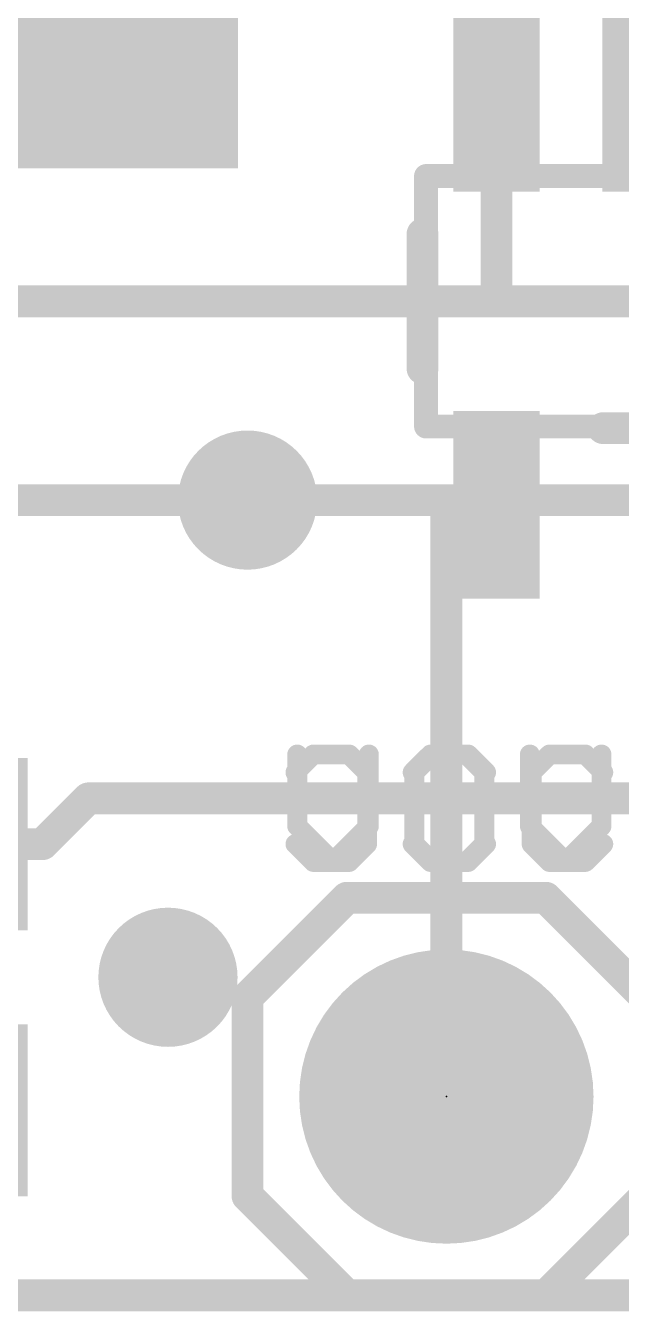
# Model space of a CAD drawing. Extents: x -0.9 to 39.5, y -0.1 to 25.5.
# Drawn here: x 7.47 to 11.28, y -0.1 to 8.11 of the extents above; entities that cross this region are included whole.
import ezdxf

# ---------------------------------------------------------------- set-up
doc = ezdxf.new("R2010")
doc.units = 0
for name, color, linetype in [('1', 12, 'CONTINUOUS'), ('16', 132, 'CONTINUOUS'), ('17', 110, 'CONTINUOUS'), ('18', 110, 'CONTINUOUS'), ('20', 53, 'CONTINUOUS'), ('21', 41, 'CONTINUOUS'), ('22', 40, 'CONTINUOUS'), ('24', 53, 'CONTINUOUS'), ('51', 53, 'CONTINUOUS')]:
    doc.layers.add(name, color=color, linetype=linetype)

# ---------------------------------------------------------------- blocks, each defined once
blk = doc.blocks.new('RECT')
blk.add_solid([(-0.5, -0.5), (0.5, -0.5), (-0.5, 0.5), (0.5, 0.5)])
blk = doc.blocks.new('ROUNDP')
at = {"const_width": 0.5}
blk.add_lwpolyline([(0, -0.25, 1), (0, 0.25, 1), (0, -0.25)], format="xyb", dxfattribs=at)
blk = doc.blocks.new('ROUNDV')
at = {"const_width": 0.5}
blk.add_lwpolyline([(0, -0.25, 1), (0, 0.25, 1), (0, -0.25)], format="xyb", dxfattribs=at)

msp = doc.modelspace()

# ---------------------------------------------------------------- linework, layer by layer
at = {"layer": '1', "const_width": 0.2032}
for points in [[(10.48, 7.6501), (10.48, 6.35)], [(10.48, 6.35), (6.35, 6.35)], [(12.4101, 6.35), (10.48, 6.35)], [(8.89, 5.08), (6.35, 5.08)], [(7.581, 2.882), (7.874, 3.175)], [(12.38, 3.175), (7.874, 3.175)], [(6.985, 2.882), (7.581, 2.882)], [(0, 0), (39.37, 0)]]:
    msp.add_lwpolyline(points, dxfattribs=at)
at = {"layer": '1', "const_width": 0.1016}
for points in [[(10.5308, 7.6501, 1), (10.4292, 7.6501)], [(10.48, 6.4008, 1), (10.48, 6.2992)], [(10.48, 6.2992, 1), (10.48, 6.4008)], [(10.4292, 6.35, 1), (10.5308, 6.35)], [(8.89, 5.0292, 1), (8.89, 5.1308)], [(7.874, 3.2258, 1), (7.874, 3.1242)], [(7.9099, 3.1391, 1), (7.8381, 3.2109)], [(7.5451, 2.9179, 1), (7.6169, 2.8461)], [(7.581, 2.8312, 1), (7.581, 2.9328)]]:
    msp.add_lwpolyline(points, format="xyb", dxfattribs=at)
at = {"layer": '16', "const_width": 0.2032}
for points in [[(8.89, 5.08), (10.16, 5.08)], [(10.16, 5.08), (10.16, 1.27)], [(10.16, 5.08), (15.621, 5.08)], [(39.37, 0), (0, 0)]]:
    msp.add_lwpolyline(points, dxfattribs=at)
at = {"layer": '16', "const_width": 0.1016}
for points in [[(8.89, 5.1308, 1), (8.89, 5.0292)], [(10.2108, 5.08, 1), (10.1092, 5.08)], [(10.16, 5.1308, 1), (10.16, 5.0292)], [(10.16, 5.0292, 1), (10.16, 5.1308)], [(10.1092, 1.27, 1), (10.2108, 1.27)]]:
    msp.add_lwpolyline(points, format="xyb", dxfattribs=at)
at = {"layer": '20', "const_width": 0.2032}
msp.add_lwpolyline([(0, 0), (39.37, 0)], dxfattribs=at)
at = {"layer": '21'}
for points, const_width in [([(10.0076, 5.9206), (10.0076, 6.7794)], 0.2032), ([(11.6984, 5.5396), (11.1616, 5.5396)], 0.2032), ([(9.2075, 3.455), (9.2075, 2.9974)], 0.127), ([(9.6651, 2.9974), (9.6651, 3.455)], 0.127), ([(10.0703, 3.455), (9.9559, 3.3406)], 0.127), ([(10.2991, 3.455), (10.0703, 3.455)], 0.127), ([(10.4135, 3.3406), (10.2991, 3.455)], 0.127), ([(10.8187, 3.455), (10.7043, 3.3406)], 0.127), ([(11.0475, 3.455), (10.8187, 3.455)], 0.127), ([(11.1619, 3.3406), (11.0475, 3.455)], 0.127), ([(9.9559, 3.3406), (9.9559, 2.883)], 0.127), ([(10.7043, 3.3406), (10.7043, 2.883)], 0.127), ([(9.2075, 2.9974), (9.4363, 2.7686)], 0.127), ([(9.4363, 2.7686), (9.6651, 2.9974)], 0.127), ([(9.9559, 2.883), (10.0703, 2.7686)], 0.127), ([(10.2991, 2.7686), (10.4135, 2.883)], 0.127), ([(10.7043, 2.883), (10.8187, 2.7686)], 0.127), ([(11.0475, 2.7686), (11.1619, 2.883)], 0.127), ([(10.0703, 2.7686), (10.2991, 2.7686)], 0.127), ([(10.8187, 2.7686), (11.0475, 2.7686)], 0.127)]:
    msp.add_lwpolyline(points, dxfattribs=dict(at, const_width=const_width))
for points, const_width in [([(10.0584, 6.7794, 1), (9.9568, 6.7794)], 0.1016), ([(9.9568, 5.9206, 1), (10.0584, 5.9206)], 0.1016), ([(11.1616, 5.5904, 1), (11.1616, 5.4888)], 0.1016), ([(9.2393, 3.455, 1), (9.1757, 3.455)], 0.0635), ([(9.6968, 3.455, 1), (9.6333, 3.455)], 0.0635), ([(10.0703, 3.4867, 1), (10.0703, 3.4232)], 0.0635), ([(10.0928, 3.4325, 1), (10.0479, 3.4774)], 0.0635), ([(10.3216, 3.4774, 1), (10.2767, 3.4325)], 0.0635), ([(10.2991, 3.4232, 1), (10.2991, 3.4867)], 0.0635), ([(10.8187, 3.4867, 1), (10.8187, 3.4232)], 0.0635), ([(10.8412, 3.4325, 1), (10.7963, 3.4774)], 0.0635), ([(11.07, 3.4774, 1), (11.0251, 3.4325)], 0.0635), ([(11.0475, 3.4232, 1), (11.0475, 3.4867)], 0.0635), ([(9.9877, 3.3406, 1), (9.9242, 3.3406)], 0.0635), ([(9.9335, 3.363, 1), (9.9784, 3.3181)], 0.0635), ([(10.3911, 3.3181, 1), (10.436, 3.363)], 0.0635), ([(10.7361, 3.3406, 1), (10.6726, 3.3406)], 0.0635), ([(10.6819, 3.363, 1), (10.7268, 3.3181)], 0.0635), ([(11.1395, 3.3181, 1), (11.1844, 3.363)], 0.0635), ([(9.23, 3.0198, 1), (9.185, 2.9749)], 0.0635), ([(9.6875, 2.9749, 1), (9.6426, 3.0198)], 0.0635), ([(9.1757, 2.9974, 1), (9.2393, 2.9974)], 0.0635), ([(9.6333, 2.9974, 1), (9.6968, 2.9974)], 0.0635), ([(9.9784, 2.9054, 1), (9.9335, 2.8605)], 0.0635), ([(9.9242, 2.883, 1), (9.9877, 2.883)], 0.0635), ([(10.436, 2.8605, 1), (10.3911, 2.9054)], 0.0635), ([(10.6726, 2.883, 1), (10.7361, 2.883)], 0.0635), ([(10.7268, 2.9054, 1), (10.6819, 2.8605)], 0.0635), ([(11.1844, 2.8605, 1), (11.1395, 2.9054)], 0.0635), ([(9.4138, 2.7911, 1), (9.4587, 2.7461)], 0.0635), ([(9.4138, 2.7461, 1), (9.4587, 2.7911)], 0.0635), ([(10.0703, 2.8004, 1), (10.0703, 2.7369)], 0.0635), ([(10.0479, 2.7461, 1), (10.0928, 2.7911)], 0.0635), ([(10.2767, 2.7911, 1), (10.3216, 2.7461)], 0.0635), ([(10.2991, 2.7369, 1), (10.2991, 2.8004)], 0.0635), ([(10.8187, 2.8004, 1), (10.8187, 2.7369)], 0.0635), ([(10.7963, 2.7461, 1), (10.8412, 2.7911)], 0.0635), ([(11.0251, 2.7911, 1), (11.07, 2.7461)], 0.0635), ([(11.0475, 2.7369, 1), (11.0475, 2.8004)], 0.0635)]:
    msp.add_lwpolyline(points, format="xyb", dxfattribs=dict(at, const_width=const_width))
at = {"layer": '22'}
for points, const_width in [([(9.1962, 3.3406), (9.3106, 3.455)], 0.127), ([(9.3106, 3.455), (9.5394, 3.455)], 0.127), ([(9.5394, 3.455), (9.6538, 3.3406)], 0.127), ([(9.9446, 3.3406), (10.059, 3.455)], 0.127), ([(10.059, 3.455), (10.2878, 3.455)], 0.127), ([(10.2878, 3.455), (10.4022, 3.3406)], 0.127), ([(10.693, 2.9974), (10.693, 3.455)], 0.127), ([(11.1506, 3.455), (11.1506, 2.9974)], 0.127), ([(9.6538, 3.3406), (9.6538, 2.883)], 0.127), ([(10.4022, 3.3406), (10.4022, 2.883)], 0.127), ([(10.9218, 2.7686), (10.693, 2.9974)], 0.127), ([(11.1506, 2.9974), (10.9218, 2.7686)], 0.127), ([(9.3106, 2.7686), (9.1962, 2.883)], 0.127), ([(9.6538, 2.883), (9.5394, 2.7686)], 0.127), ([(10.059, 2.7686), (9.9446, 2.883)], 0.127), ([(10.4022, 2.883), (10.2878, 2.7686)], 0.127), ([(9.5394, 2.7686), (9.3106, 2.7686)], 0.127), ([(10.2878, 2.7686), (10.059, 2.7686)], 0.127), ([(8.89, 1.905), (9.525, 2.54)], 0.2032), ([(10.795, 2.54), (9.525, 2.54)], 0.2032), ([(11.43, 1.905), (10.795, 2.54)], 0.2032), ([(8.89, 0.635), (8.89, 1.905)], 0.2032), ([(9.525, 0), (8.89, 0.635)], 0.2032), ([(10.795, 0), (11.43, 0.635)], 0.2032), ([(9.525, 0), (10.795, 0)], 0.2032)]:
    msp.add_lwpolyline(points, dxfattribs=dict(at, const_width=const_width))
for points, const_width in [([(9.3106, 3.4867, 1), (9.3106, 3.4232)], 0.0635), ([(9.333, 3.4325, 1), (9.2881, 3.4774)], 0.0635), ([(9.5618, 3.4774, 1), (9.5169, 3.4325)], 0.0635), ([(9.5394, 3.4232, 1), (9.5394, 3.4867)], 0.0635), ([(10.059, 3.4867, 1), (10.059, 3.4232)], 0.0635), ([(10.0814, 3.4325, 1), (10.0365, 3.4774)], 0.0635), ([(10.3102, 3.4774, 1), (10.2653, 3.4325)], 0.0635), ([(10.2878, 3.4232, 1), (10.2878, 3.4867)], 0.0635), ([(10.7248, 3.455, 1), (10.6613, 3.455)], 0.0635), ([(11.1824, 3.455, 1), (11.1189, 3.455)], 0.0635), ([(9.1737, 3.363, 1), (9.2186, 3.3181)], 0.0635), ([(9.6855, 3.3406, 1), (9.622, 3.3406)], 0.0635), ([(9.6313, 3.3181, 1), (9.6762, 3.363)], 0.0635), ([(9.9221, 3.363, 1), (9.967, 3.3181)], 0.0635), ([(10.4339, 3.3406, 1), (10.3704, 3.3406)], 0.0635), ([(10.3797, 3.3181, 1), (10.4246, 3.363)], 0.0635), ([(10.7155, 3.0198, 1), (10.6706, 2.9749)], 0.0635), ([(11.1731, 2.9749, 1), (11.1281, 3.0198)], 0.0635), ([(10.6613, 2.9974, 1), (10.7248, 2.9974)], 0.0635), ([(11.1189, 2.9974, 1), (11.1824, 2.9974)], 0.0635), ([(9.2186, 2.9054, 1), (9.1737, 2.8605)], 0.0635), ([(9.622, 2.883, 1), (9.6855, 2.883)], 0.0635), ([(9.6762, 2.8605, 1), (9.6313, 2.9054)], 0.0635), ([(9.967, 2.9054, 1), (9.9221, 2.8605)], 0.0635), ([(10.3704, 2.883, 1), (10.4339, 2.883)], 0.0635), ([(10.4246, 2.8605, 1), (10.3797, 2.9054)], 0.0635), ([(9.3106, 2.8004, 1), (9.3106, 2.7369)], 0.0635), ([(9.2881, 2.7461, 1), (9.333, 2.7911)], 0.0635), ([(9.5169, 2.7911, 1), (9.5618, 2.7461)], 0.0635), ([(9.5394, 2.7369, 1), (9.5394, 2.8004)], 0.0635), ([(10.059, 2.8004, 1), (10.059, 2.7369)], 0.0635), ([(10.0365, 2.7461, 1), (10.0814, 2.7911)], 0.0635), ([(10.2653, 2.7911, 1), (10.3102, 2.7461)], 0.0635), ([(10.2878, 2.7369, 1), (10.2878, 2.8004)], 0.0635), ([(10.8994, 2.7911, 1), (10.9443, 2.7461)], 0.0635), ([(10.8994, 2.7461, 1), (10.9443, 2.7911)], 0.0635), ([(9.525, 2.5908, 1), (9.525, 2.4892)], 0.1016), ([(9.5609, 2.5041, 1), (9.4891, 2.5759)], 0.1016), ([(10.8309, 2.5759, 1), (10.7591, 2.5041)], 0.1016), ([(10.795, 2.4892, 1), (10.795, 2.5908)], 0.1016), ([(8.9408, 1.905, 1), (8.8392, 1.905)], 0.1016), ([(8.8541, 1.9409, 1), (8.9259, 1.8691)], 0.1016), ([(8.9259, 0.6709, 1), (8.8541, 0.5991)], 0.1016), ([(8.8392, 0.635, 1), (8.9408, 0.635)], 0.1016), ([(9.525, 0.0508, 1), (9.525, -0.0508)], 0.1016), ([(9.4891, -0.0359, 1), (9.5609, 0.0359)], 0.1016), ([(10.7591, 0.0359, 1), (10.8309, -0.0359)], 0.1016), ([(10.795, -0.0508, 1), (10.795, 0.0508)], 0.1016)]:
    msp.add_lwpolyline(points, format="xyb", dxfattribs=dict(at, const_width=const_width))
at = {"layer": '24'}
msp.add_point((10.16, 1.27), dxfattribs=at)
at = {"layer": '51', "const_width": 0.1524}
for points in [[(10.03, 7.15), (12.83, 7.15)], [(10.03, 5.55), (10.03, 7.15)], [(12.83, 5.55), (10.03, 5.55)]]:
    msp.add_lwpolyline(points, dxfattribs=at)
at = {"layer": '51', "const_width": 0.0762}
for points in [[(10.03, 7.1881, 1), (10.03, 7.1119)], [(10.0681, 7.15, 1), (9.9919, 7.15)], [(10.03, 5.5881, 1), (10.03, 5.5119)], [(9.9919, 5.55, 1), (10.0681, 5.55)]]:
    msp.add_lwpolyline(points, format="xyb", dxfattribs=at)

# ---------------------------------------------------------------- block references
at = {"layer": '1', "xscale": 2.5, "yscale": 2}
msp.add_blockref('RECT', (7.58, 8.2), dxfattribs=at)
at = {"layer": '1', "xscale": 0.55, "yscale": 1.2, "rotation": 180}
for p in [(10.48, 7.6501), (11.43, 7.6501), (10.48, 5.0499)]:
    msp.add_blockref('RECT', p, dxfattribs=at)
at = {"layer": '1', "xscale": 1.1, "rotation": 270}
for p in [(6.985, 2.882), (6.985, 1.182)]:
    msp.add_blockref('RECT', p, dxfattribs=at)
at = {"layer": '17', "xscale": 1.8796, "yscale": 1.8796, "rotation": 270}
msp.add_blockref('ROUNDP', (10.16, 1.27), dxfattribs=at)
msp.add_blockref('ROUNDP', (10.16, 1.27), dxfattribs=at)
at = {"layer": '18', "xscale": 0.889, "yscale": 0.889}
for p in [(8.89, 5.08), (8.89, 5.08), (8.382, 2.032), (8.382, 2.032)]:
    msp.add_blockref('ROUNDV', p, dxfattribs=at)
at = {"layer": '51', "xscale": 0.5, "yscale": 0.65, "rotation": 180}
for p in [(10.48, 7.525), (11.43, 7.525), (10.48, 5.175)]:
    msp.add_blockref('RECT', p, dxfattribs=at)

doc.saveas('drawing.dxf')
